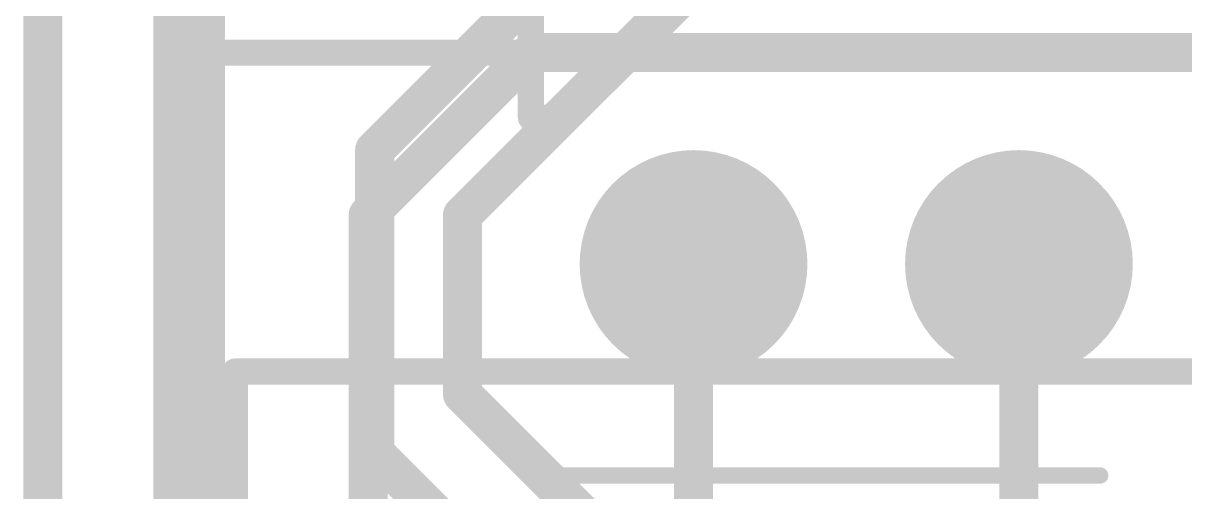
# Model space of a CAD drawing. Extents: x -6.3 to 44.5, y -10.2 to 43.3.
# Drawn here: x -0.15 to 8.91, y 27.05 to 30.71 of the extents above; entities that cross this region are included whole.
import ezdxf

# ---------------------------------------------------------------- set-up
doc = ezdxf.new("R2010")
doc.units = 0
for name, color, linetype in [('1', 12, 'CONTINUOUS'), ('16', 132, 'CONTINUOUS'), ('17', 110, 'CONTINUOUS'), ('20', 53, 'CONTINUOUS'), ('21', 41, 'CONTINUOUS'), ('51', 53, 'CONTINUOUS')]:
    doc.layers.add(name, color=color, linetype=linetype)

# ---------------------------------------------------------------- blocks, each defined once
blk = doc.blocks.new('ROUNDP')
at = {"const_width": 0.5}
blk.add_lwpolyline([(0, -0.25, 1), (0, 0.25, 1), (0, -0.25)], format="xyb", dxfattribs=at)

msp = doc.modelspace()

# ---------------------------------------------------------------- linework, layer by layer
at = {"layer": '1', "const_width": 0.3048}
for points in [[(1.016, 23.876), (1.016, 34.8488)], [(2.54, 29.21), (3.81, 30.48)], [(3.81, 30.48), (13.589, 30.48)], [(2.54, 24.13), (2.54, 29.21)], [(5.08, 28.829), (5.08, 24.13)], [(7.62, 28.829), (7.62, 24.13)]]:
    msp.add_lwpolyline(points, dxfattribs=at)
at = {"layer": '1', "const_width": 0.1524}
for points in [[(3.81, 30.5562, 1), (3.81, 30.4038)], [(3.8639, 30.4261, 1), (3.7561, 30.5339)], [(2.6162, 29.21, 1), (2.4638, 29.21)], [(2.4861, 29.2639, 1), (2.5939, 29.1561)], [(5.1562, 28.829, 1), (5.0038, 28.829)], [(7.6962, 28.829, 1), (7.5438, 28.829)]]:
    msp.add_lwpolyline(points, format="xyb", dxfattribs=at)
at = {"layer": '16', "const_width": 0.3048}
for points in [[(1.27, 26.67), (1.27, 39.7002)], [(3.2766, 29.21), (5.08, 31.0134)], [(2.5908, 29.718), (3.81, 30.9372)], [(2.5908, 27.3558), (2.5908, 29.718)], [(3.2766, 27.813), (3.2766, 29.21)], [(3.2766, 27.813), (4.4196, 26.67)], [(4.826, 25.1206), (2.5908, 27.3558)]]:
    msp.add_lwpolyline(points, dxfattribs=at)
at = {"layer": '16', "const_width": 0.1524}
for points in [[(2.667, 29.718, 1), (2.5146, 29.718)], [(2.5369, 29.7719, 1), (2.6447, 29.6641)], [(3.3528, 29.21, 1), (3.2004, 29.21)], [(3.2227, 29.2639, 1), (3.3305, 29.1561)], [(3.3305, 27.8669, 1), (3.2227, 27.7591)], [(3.2004, 27.813, 1), (3.3528, 27.813)], [(2.6447, 27.4097, 1), (2.5369, 27.3019)], [(2.5146, 27.3558, 1), (2.667, 27.3558)]]:
    msp.add_lwpolyline(points, format="xyb", dxfattribs=at)
at = {"layer": '20', "const_width": 0.3048}
msp.add_lwpolyline([(0, 39.37), (0, 3.81)], dxfattribs=at)
at = {"layer": '21', "const_width": 0.2032}
for points in [[(3.81, 36.068), (3.81, 29.972)], [(1.27, 30.48), (1.27, 35.56)], [(3.81, 35.56), (3.81, 30.48)], [(3.81, 30.48), (1.27, 30.48)], [(3.81, 29.972), (4.064, 29.972)], [(1.5, 27.99), (1.5, 15.19)], [(1.5, 27.99), (41.68, 27.99)]]:
    msp.add_lwpolyline(points, dxfattribs=at)
at = {"layer": '21', "const_width": 0.1016}
for points in [[(1.27, 30.5308, 1), (1.27, 30.4292)], [(3.81, 30.4292, 1), (3.81, 30.5308)], [(1.2192, 30.48, 1), (1.3208, 30.48)], [(3.7592, 30.48, 1), (3.8608, 30.48)], [(3.81, 30.0228, 1), (3.81, 29.9212)], [(3.7592, 29.972, 1), (3.8608, 29.972)], [(4.064, 29.9212, 1), (4.064, 30.0228)], [(1.5508, 27.99, 1), (1.4492, 27.99)], [(1.5, 28.0408, 1), (1.5, 27.9392)]]:
    msp.add_lwpolyline(points, format="xyb", dxfattribs=at)
at = {"layer": '51', "const_width": 0.127}
for points in [[(1.5, 27.99), (41.68, 27.99)], [(1.5, 27.99), (1.5, 15.19)], [(3.937, 27.178), (8.255, 27.178)]]:
    msp.add_lwpolyline(points, dxfattribs=at)
at = {"layer": '51', "const_width": 0.0635}
for points in [[(1.5, 28.0218, 1), (1.5, 27.9583)], [(1.5317, 27.99, 1), (1.4683, 27.99)], [(3.937, 27.2097, 1), (3.937, 27.1463)], [(8.255, 27.1463, 1), (8.255, 27.2097)]]:
    msp.add_lwpolyline(points, format="xyb", dxfattribs=at)

# ---------------------------------------------------------------- block references
at = {"layer": '17', "xscale": 1.778, "yscale": 1.778, "rotation": 270}
for p in [(5.08, 28.829), (5.08, 28.829), (7.62, 28.829), (7.62, 28.829)]:
    msp.add_blockref('ROUNDP', p, dxfattribs=at)

doc.saveas('drawing.dxf')
